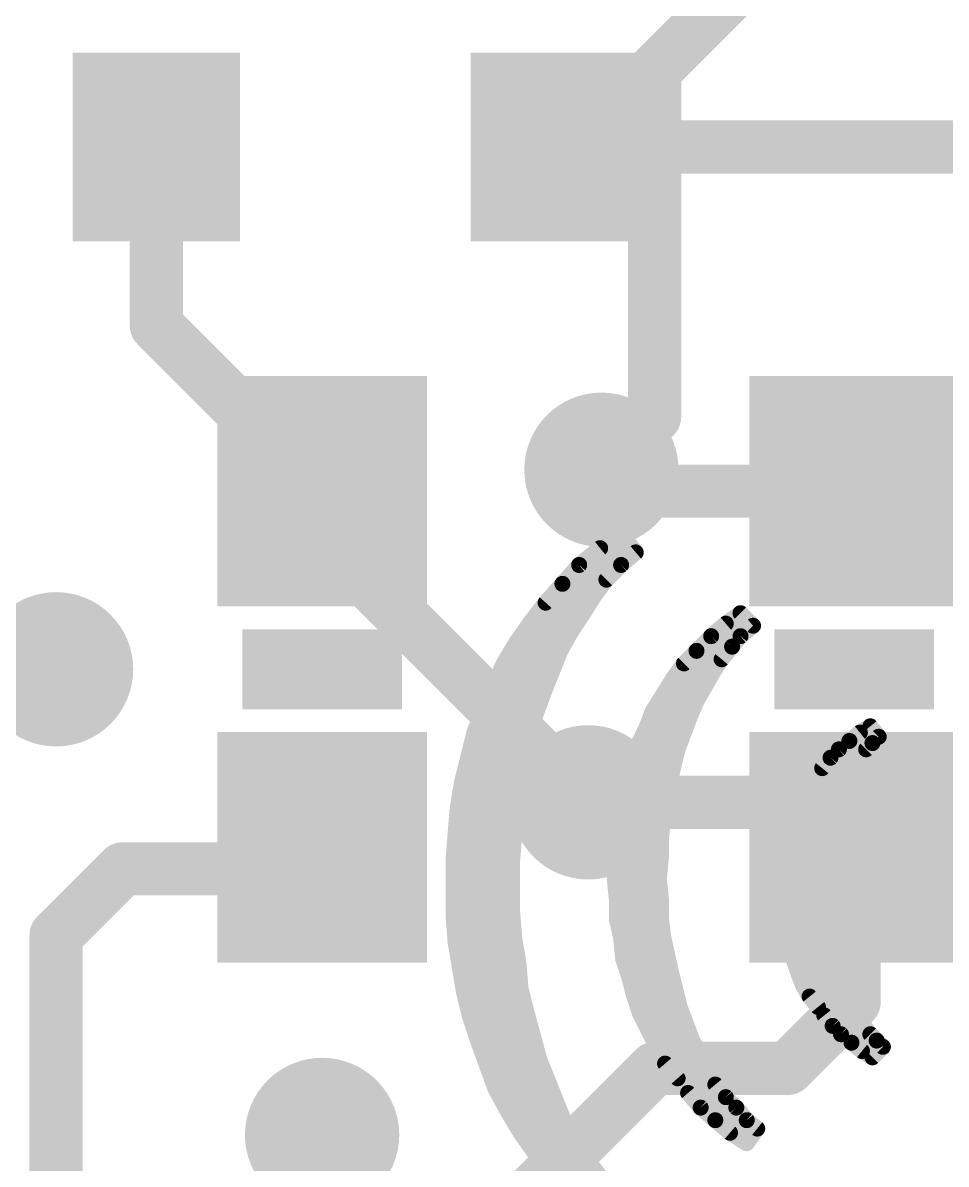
# Model space of a CAD drawing. Extents: x -0.5 to 61.7, y -0.1 to 16.6.
# Drawn here: x 15.72 to 20.12, y 6.53 to 11.98 of the extents above; entities that cross this region are included whole.
import ezdxf

# ---------------------------------------------------------------- set-up
doc = ezdxf.new("R2010")
doc.units = 0
for name, color, linetype in [('1', 12, 'CONTINUOUS'), ('16', 132, 'CONTINUOUS'), ('18', 110, 'CONTINUOUS'), ('21', 41, 'CONTINUOUS'), ('22', 40, 'CONTINUOUS')]:
    doc.layers.add(name, color=color, linetype=linetype)

# ---------------------------------------------------------------- blocks, each defined once
blk = doc.blocks.new('RECT')
blk.add_solid([(-0.5, -0.5), (0.5, -0.5), (-0.5, 0.5), (0.5, 0.5)])
blk = doc.blocks.new('ROUNDV')
at = {"const_width": 0.5}
blk.add_lwpolyline([(0, -0.25, 1), (0, 0.25, 1), (0, -0.25)], format="xyb", dxfattribs=at)

msp = doc.modelspace()

# ---------------------------------------------------------------- linework, layer by layer
at = {"layer": '1', "const_width": 0.254}
for points in [[(18.7325, 11.7475), (19.685, 12.7)], [(18.7325, 11.7475), (18.7325, 10.0965)], [(18.7325, 10.0965), (18.4785, 9.8425)], [(22.225, 8.255), (18.415, 8.255)]]:
    msp.add_lwpolyline(points, dxfattribs=at)
at = {"layer": '1', "const_width": 0.127}
for points in [[(18.796, 11.7475, 1), (18.669, 11.7475)], [(18.6876, 11.7924, 1), (18.7774, 11.7026)], [(18.7774, 10.0516, 1), (18.6876, 10.1414)], [(18.669, 10.0965, 1), (18.796, 10.0965)], [(18.4336, 9.8874, 1), (18.5234, 9.7976)], [(18.415, 8.3185, 1), (18.415, 8.1915)]]:
    msp.add_lwpolyline(points, format="xyb", dxfattribs=at)
at = {"layer": '16'}
for points, const_width in [([(16.3538, 11.3825), (16.3538, 10.5313)], 0.254), ([(18.2538, 11.3825), (21.0025, 11.3825)], 0.254), ([(16.3538, 10.5313), (17.145, 9.74)], 0.254), ([(18.581, 9.74), (18.4785, 9.8425)], 0.254), ([(17.145, 9.525), (17.145, 9.74)], 0.254), ([(19.685, 9.74), (18.581, 9.74)], 0.254), ([(18.415, 8.255), (17.145, 9.525)], 0.254), ([(11.995, 8.89), (15.875, 8.89)], 0.2032), ([(17.0425, 7.9375), (17.145, 8.04)], 0.254), ([(19.685, 7.3025), (19.685, 8.04)], 0.254), ([(15.875, 7.62), (16.1925, 7.9375)], 0.254), ([(16.1925, 7.9375), (17.0425, 7.9375)], 0.254), ([(15.875, 6.005), (15.875, 7.62)], 0.254), ([(19.3675, 6.985), (19.685, 7.3025)], 0.254), ([(18.7325, 6.985), (16.525, 4.7775)], 0.254), ([(19.3675, 6.985), (18.7325, 6.985)], 0.254)]:
    msp.add_lwpolyline(points, dxfattribs=dict(at, const_width=const_width))
for points, const_width in [([(16.4173, 11.3825, 1), (16.2903, 11.3825)], 0.127), ([(18.2538, 11.446, 1), (18.2538, 11.319)], 0.127), ([(16.3987, 10.5762, 1), (16.3088, 10.4863)], 0.127), ([(16.2903, 10.5313, 1), (16.4173, 10.5313)], 0.127), ([(18.5234, 9.8874, 1), (18.4336, 9.7976)], 0.127), ([(17.2085, 9.74, 1), (17.0815, 9.74)], 0.127), ([(18.581, 9.8035, 1), (18.581, 9.6765)], 0.127), ([(19.685, 9.6765, 1), (19.685, 9.8035)], 0.127), ([(17.1001, 9.6951, 1), (17.1899, 9.7849)], 0.127), ([(18.5361, 9.6951, 1), (18.6259, 9.7849)], 0.127), ([(17.1899, 9.5699, 1), (17.1001, 9.4801)], 0.127), ([(17.0815, 9.525, 1), (17.2085, 9.525)], 0.127), ([(15.875, 8.8392, 1), (15.875, 8.9408)], 0.1016), ([(18.3701, 8.2101, 1), (18.4599, 8.2999)], 0.127), ([(17.1899, 7.9951, 1), (17.1001, 8.0849)], 0.127), ([(19.7485, 8.04, 1), (19.6215, 8.04)], 0.127), ([(16.1925, 8.001, 1), (16.1925, 7.874)], 0.127), ([(16.2374, 7.8926, 1), (16.1476, 7.9824)], 0.127), ([(17.0425, 7.874, 1), (17.0425, 8.001)], 0.127), ([(16.9976, 7.9824, 1), (17.0874, 7.8926)], 0.127), ([(15.9385, 7.62, 1), (15.8115, 7.62)], 0.127), ([(15.8301, 7.6649, 1), (15.9199, 7.5751)], 0.127), ([(19.7299, 7.2576, 1), (19.6401, 7.3474)], 0.127), ([(19.6215, 7.3025, 1), (19.7485, 7.3025)], 0.127), ([(18.7325, 7.0485, 1), (18.7325, 6.9215)], 0.127), ([(18.7774, 6.9401, 1), (18.6876, 7.0299)], 0.127), ([(19.3226, 7.0299, 1), (19.4124, 6.9401)], 0.127), ([(19.3675, 6.9215, 1), (19.3675, 7.0485)], 0.127)]:
    msp.add_lwpolyline(points, format="xyb", dxfattribs=dict(at, const_width=const_width))
at = {"layer": '21', "const_width": 0.0762}
for points in [[(18.5723, 9.538), (18.4723, 9.468)], [(18.5537, 9.525), (18.5824, 9.525)], [(18.6423, 9.448), (18.5723, 9.538)], [(18.4723, 9.468), (18.3723, 9.388)], [(18.4483, 9.4488), (18.6416, 9.4488)], [(18.5723, 9.388), (18.6423, 9.448)], [(18.3723, 9.388), (18.2922, 9.298)], [(18.5023, 9.318), (18.5723, 9.388)], [(18.3586, 9.3726), (18.5569, 9.3726)], [(18.2922, 9.298), (18.2123, 9.208)], [(18.2908, 9.2964), (18.4861, 9.2964)], [(18.4423, 9.238), (18.5023, 9.318)], [(18.3923, 9.158), (18.4423, 9.238)], [(18.2123, 9.208), (18.1423, 9.118)], [(18.2231, 9.2202), (18.4311, 9.2202)], [(18.1423, 9.118), (18.0723, 9.018)], [(18.1625, 9.144), (18.3829, 9.144)], [(18.3323, 9.068), (18.3923, 9.158)], [(19.1423, 9.158), (19.0723, 9.108)], [(19.1227, 9.144), (19.1563, 9.144)], [(19.2022, 9.098), (19.1423, 9.158)], [(18.1071, 9.0678), (18.3321, 9.0678)], [(18.2823, 8.978), (18.3323, 9.068)], [(19.0723, 9.108), (19.0023, 9.048)], [(19.0253, 9.0678), (19.166, 9.0678)], [(19.1423, 9.048), (19.2022, 9.098)], [(18.0723, 9.018), (18.0123, 8.918)], [(19.0023, 9.048), (18.9322, 8.978)], [(19.1023, 8.998), (19.1423, 9.048)], [(18.0564, 8.9916), (18.2898, 8.9916)], [(18.2423, 8.878), (18.2823, 8.978)], [(18.9322, 8.978), (18.8723, 8.918)], [(18.9459, 8.9916), (19.0969, 8.9916)], [(19.0523, 8.938), (19.1023, 8.998)], [(18.0123, 8.918), (17.9623, 8.808)], [(18.0111, 8.9154), (18.2572, 8.9154)], [(18.8723, 8.918), (18.8223, 8.848)], [(18.8704, 8.9154), (19.0372, 8.9154)], [(19.0123, 8.878), (19.0523, 8.938)], [(18.2022, 8.778), (18.2423, 8.878)], [(18.8223, 8.848), (18.7722, 8.768)], [(18.9723, 8.808), (19.0123, 8.878)], [(17.9623, 8.808), (17.9123, 8.698)], [(17.9764, 8.8392), (18.2267, 8.8392)], [(18.8168, 8.8392), (18.9901, 8.8392)], [(18.9322, 8.738), (18.9723, 8.808)], [(17.9418, 8.763), (18.1968, 8.763)], [(18.1623, 8.668), (18.2022, 8.778)], [(18.7722, 8.768), (18.7223, 8.688)], [(18.7691, 8.763), (18.9465, 8.763)], [(18.9023, 8.668), (18.9322, 8.738)], [(17.9123, 8.698), (17.8723, 8.588)], [(17.9082, 8.6868), (18.1691, 8.6868)], [(18.7223, 8.688), (18.6923, 8.608)], [(18.7218, 8.6868), (18.9103, 8.6868)], [(18.1323, 8.558), (18.1623, 8.668)], [(18.8723, 8.588), (18.9023, 8.668)], [(17.8723, 8.588), (17.8422, 8.468)], [(17.8805, 8.6106), (18.1466, 8.6106)], [(18.6923, 8.608), (18.6523, 8.528)], [(18.6932, 8.6106), (18.8807, 8.6106)], [(18.8422, 8.508), (18.8723, 8.588)], [(19.7123, 8.588), (19.6623, 8.548)], [(19.7623, 8.618), (19.7123, 8.588)], [(19.7499, 8.6106), (19.7682, 8.6106)], [(19.8023, 8.568), (19.7623, 8.618)], [(17.8589, 8.5344), (18.128, 8.5344)], [(18.1122, 8.448), (18.1323, 8.558)], [(18.6523, 8.528), (18.6223, 8.448)], [(18.6555, 8.5344), (18.8522, 8.5344)], [(19.6623, 8.548), (19.6122, 8.508)], [(19.6453, 8.5344), (19.7687, 8.5344)], [(19.7423, 8.508), (19.7722, 8.538)], [(19.7722, 8.538), (19.8023, 8.568)], [(17.8422, 8.468), (17.8123, 8.348)], [(18.8223, 8.428), (18.8422, 8.508)], [(19.5723, 8.468), (19.5323, 8.418)], [(19.6122, 8.508), (19.5723, 8.468)], [(19.6923, 8.428), (19.7223, 8.468)], [(19.7223, 8.468), (19.7423, 8.508)], [(17.8398, 8.4582), (18.1141, 8.4582)], [(18.0922, 8.338), (18.1122, 8.448)], [(18.6223, 8.448), (18.6023, 8.358)], [(18.6261, 8.4582), (18.8298, 8.4582)], [(18.8023, 8.338), (18.8223, 8.428)], [(19.5323, 8.418), (19.5023, 8.378)], [(19.5644, 8.4582), (19.7149, 8.4582)], [(19.6723, 8.388), (19.6923, 8.428)], [(17.8208, 8.382), (18.1003, 8.382)], [(18.6023, 8.358), (18.5823, 8.268)], [(18.6076, 8.382), (18.812, 8.382)], [(19.5023, 8.378), (19.4723, 8.328)], [(19.5053, 8.382), (19.6678, 8.382)], [(19.6423, 8.348), (19.6723, 8.388)], [(17.8123, 8.348), (17.7922, 8.228)], [(17.8052, 8.3058), (18.0869, 8.3058)], [(18.0723, 8.218), (18.0922, 8.338)], [(18.5907, 8.3058), (18.7942, 8.3058)], [(18.7823, 8.258), (18.8023, 8.338)], [(19.4723, 8.328), (19.4423, 8.278)], [(19.4589, 8.3058), (19.6254, 8.3058)], [(19.6023, 8.258), (19.6223, 8.298)], [(19.6223, 8.298), (19.6423, 8.348)], [(18.5823, 8.268), (18.5623, 8.178)], [(18.7722, 8.168), (18.7823, 8.258)], [(19.4423, 8.278), (19.4123, 8.218)], [(19.5922, 8.208), (19.6023, 8.258)], [(17.7922, 8.228), (17.7823, 8.108)], [(17.7925, 8.2296), (18.0742, 8.2296)], [(18.0623, 8.098), (18.0723, 8.218)], [(18.5737, 8.2296), (18.7791, 8.2296)], [(19.4123, 8.218), (19.3923, 8.168)], [(19.4181, 8.2296), (19.5966, 8.2296)], [(19.5723, 8.158), (19.5922, 8.208)], [(17.786, 8.1534), (18.0669, 8.1534)], [(18.5623, 8.178), (18.5523, 8.088)], [(18.5595, 8.1534), (18.7706, 8.1534)], [(18.7623, 8.078), (18.7722, 8.168)], [(19.3923, 8.168), (19.3823, 8.118)], [(19.3893, 8.1534), (19.5713, 8.1534)], [(19.5623, 8.108), (19.5723, 8.158)], [(17.7823, 8.108), (17.7722, 7.978)], [(18.0523, 7.978), (18.0623, 8.098)], [(18.5523, 8.088), (18.5523, 7.988)], [(19.3823, 8.118), (19.3622, 8.058)], [(19.5523, 8.048), (19.5623, 8.108)], [(17.7799, 8.0772), (18.0605, 8.0772)], [(18.5523, 8.0772), (18.7623, 8.0772)], [(18.7623, 7.988), (18.7623, 8.078)], [(19.3622, 8.058), (19.3523, 7.998)], [(19.3687, 8.0772), (19.5571, 8.0772)], [(19.5422, 7.998), (19.5523, 8.048)], [(17.7722, 7.978), (17.7722, 7.718)], [(17.774, 8.001), (18.0542, 8.001)], [(18.0523, 7.728), (18.0523, 7.978)], [(18.5523, 7.988), (18.5422, 7.888)], [(18.5523, 8.001), (18.7623, 8.001)], [(18.7523, 7.888), (18.7623, 7.988)], [(19.3523, 7.998), (19.3422, 7.948)], [(19.3528, 8.001), (19.5429, 8.001)], [(19.5323, 7.938), (19.5422, 7.998)], [(17.7722, 7.9248), (18.0523, 7.9248)], [(18.5459, 7.9248), (18.7559, 7.9248)], [(19.3422, 7.948), (19.3422, 7.708)], [(19.3422, 7.9248), (19.5323, 7.9248)], [(19.5323, 7.768), (19.5323, 7.938)], [(18.5422, 7.888), (18.5523, 7.788)], [(18.7623, 7.798), (18.7523, 7.888)], [(17.7722, 7.8486), (18.0523, 7.8486)], [(18.5462, 7.8486), (18.7566, 7.8486)], [(19.3422, 7.8486), (19.5323, 7.8486)], [(17.7722, 7.7724), (18.0523, 7.7724)], [(18.5523, 7.788), (18.5523, 7.698)], [(18.5523, 7.7724), (18.7623, 7.7724)], [(18.7623, 7.708), (18.7623, 7.798)], [(19.3422, 7.7724), (19.5323, 7.7724)], [(19.5422, 7.718), (19.5323, 7.768)], [(17.7722, 7.718), (17.7823, 7.588)], [(18.0623, 7.608), (18.0523, 7.728)], [(18.5523, 7.698), (18.5723, 7.608)], [(18.7722, 7.618), (18.7623, 7.708)], [(19.3422, 7.708), (19.3523, 7.648)], [(19.5422, 7.658), (19.5422, 7.718)], [(17.7739, 7.6962), (18.0549, 7.6962)], [(18.5526, 7.6962), (18.7636, 7.6962)], [(19.3442, 7.6962), (19.5422, 7.6962)], [(19.3523, 7.648), (19.3622, 7.598)], [(19.5523, 7.608), (19.5422, 7.658)], [(17.7798, 7.62), (18.0613, 7.62)], [(18.0823, 7.488), (18.0623, 7.608)], [(18.5696, 7.62), (18.772, 7.62)], [(18.5723, 7.608), (18.5823, 7.508)], [(18.7922, 7.528), (18.7722, 7.618)], [(19.3579, 7.62), (19.5498, 7.62)], [(19.3622, 7.598), (19.3823, 7.538)], [(19.5623, 7.548), (19.5523, 7.608)], [(17.7823, 7.588), (17.8023, 7.468)], [(17.7896, 7.5438), (18.073, 7.5438)], [(18.5787, 7.5438), (18.7887, 7.5438)], [(19.3803, 7.5438), (19.5639, 7.5438)], [(19.3823, 7.538), (19.4023, 7.488)], [(19.5823, 7.498), (19.5623, 7.548)], [(18.0922, 7.368), (18.0823, 7.488)], [(18.5823, 7.508), (18.6122, 7.418)], [(18.8123, 7.438), (18.7922, 7.528)], [(19.4023, 7.488), (19.4223, 7.428)], [(19.5922, 7.448), (19.5823, 7.498)], [(17.8023, 7.468), (17.8223, 7.348)], [(17.8023, 7.4676), (18.084, 7.4676)], [(18.5957, 7.4676), (18.8057, 7.4676)], [(18.8323, 7.358), (18.8123, 7.438)], [(19.4091, 7.4676), (19.5883, 7.4676)], [(19.4223, 7.428), (19.4423, 7.378)], [(19.6122, 7.398), (19.5922, 7.448)], [(17.815, 7.3914), (18.0903, 7.3914)], [(18.6122, 7.418), (18.6323, 7.338)], [(18.6189, 7.3914), (18.8239, 7.3914)], [(19.4369, 7.3914), (19.6156, 7.3914)], [(19.4423, 7.378), (19.4723, 7.328)], [(19.6323, 7.358), (19.6122, 7.398)], [(17.8223, 7.348), (17.8523, 7.228)], [(18.1223, 7.248), (18.0922, 7.368)], [(18.6323, 7.338), (18.6623, 7.248)], [(18.8523, 7.278), (18.8323, 7.358)], [(19.4723, 7.328), (19.5123, 7.278)], [(19.6523, 7.308), (19.6323, 7.358)], [(17.8305, 7.3152), (18.1055, 7.3152)], [(18.6398, 7.3152), (18.843, 7.3152)], [(18.8823, 7.198), (18.8523, 7.278)], [(19.4825, 7.3152), (19.6494, 7.3152)], [(19.5123, 7.278), (19.5422, 7.238)], [(19.6822, 7.268), (19.6523, 7.308)], [(19.7022, 7.228), (19.6822, 7.268)], [(17.8495, 7.239), (18.1247, 7.239)], [(17.8523, 7.228), (17.8923, 7.108)], [(18.1523, 7.138), (18.1223, 7.248)], [(18.6623, 7.248), (18.7022, 7.168)], [(18.6668, 7.239), (18.8669, 7.239)], [(19.5415, 7.239), (19.6968, 7.239)], [(19.5422, 7.238), (19.5823, 7.188)], [(19.7323, 7.188), (19.7022, 7.228)], [(17.874, 7.1628), (18.1455, 7.1628)], [(18.7022, 7.168), (18.7423, 7.088)], [(18.7049, 7.1628), (18.8955, 7.1628)], [(18.9123, 7.118), (18.8823, 7.198)], [(19.5823, 7.188), (19.6223, 7.148)], [(19.6075, 7.1628), (19.7512, 7.1628)], [(19.7623, 7.148), (19.7323, 7.188)], [(17.8923, 7.108), (17.9322, 6.998)], [(18.1822, 7.028), (18.1523, 7.138)], [(18.9522, 7.048), (18.9123, 7.118)], [(19.6223, 7.148), (19.6723, 7.108)], [(19.6723, 7.108), (19.7223, 7.068)], [(19.7922, 7.118), (19.7623, 7.148)], [(19.8223, 7.088), (19.7922, 7.118)], [(17.9, 7.0866), (18.1663, 7.0866)], [(18.7423, 7.088), (18.7823, 7.008)], [(18.743, 7.0866), (18.9302, 7.0866)], [(18.9823, 6.978), (18.9522, 7.048)], [(19.699, 7.0866), (19.8209, 7.0866)], [(19.7223, 7.068), (19.7722, 7.038)], [(19.7722, 7.038), (19.8223, 7.088)], [(17.9277, 7.0104), (18.1893, 7.0104)], [(17.9322, 6.998), (17.9723, 6.888)], [(18.2223, 6.928), (18.1822, 7.028)], [(18.7811, 7.0104), (18.9684, 7.0104)], [(18.7823, 7.008), (18.8422, 6.938)], [(18.8422, 6.938), (18.8923, 6.868)], [(19.0222, 6.908), (18.9823, 6.978)], [(17.9555, 6.9342), (18.2198, 6.9342)], [(17.9723, 6.888), (18.0323, 6.778)], [(18.2623, 6.828), (18.2223, 6.928)], [(18.845, 6.9342), (19.0073, 6.9342)], [(19.0723, 6.848), (19.0222, 6.908)], [(17.9886, 6.858), (18.2503, 6.858)], [(18.3023, 6.728), (18.2623, 6.828)], [(18.8923, 6.868), (18.9522, 6.798)], [(18.9008, 6.858), (19.0639, 6.858)], [(19.1223, 6.798), (19.0723, 6.848)], [(18.0302, 6.7818), (18.2807, 6.7818)], [(18.0323, 6.778), (18.0922, 6.678)], [(18.9522, 6.798), (19.0222, 6.738)], [(18.9712, 6.7818), (19.1358, 6.7818)], [(19.1723, 6.738), (19.1223, 6.798)], [(18.3622, 6.638), (18.3023, 6.728)], [(19.0222, 6.738), (19.0922, 6.678)], [(19.2223, 6.698), (19.1723, 6.738)], [(18.0757, 6.7056), (18.3172, 6.7056)], [(18.0922, 6.678), (18.1623, 6.578)], [(19.0601, 6.7056), (19.2127, 6.7056)], [(19.0922, 6.678), (19.1723, 6.628)], [(19.1723, 6.628), (19.2223, 6.698)], [(18.1263, 6.6294), (18.367, 6.6294)], [(18.4123, 6.548), (18.3622, 6.638)], [(19.17, 6.6294), (19.1732, 6.6294)], [(18.1623, 6.578), (18.2323, 6.488)], [(18.1815, 6.5532), (18.4094, 6.5532)], [(18.4723, 6.468), (18.4123, 6.548)]]:
    msp.add_lwpolyline(points, dxfattribs=at)
at = {"layer": '21', "const_width": 0.0381}
for points in [[(18.5537, 9.5441, 1), (18.5537, 9.506)], [(18.5873, 9.5497, 1), (18.5572, 9.5263)], [(18.5832, 9.5224, 1), (18.5613, 9.5536)], [(18.5824, 9.506, 1), (18.5824, 9.5441)], [(18.4483, 9.4679, 1), (18.4483, 9.4298)], [(18.4613, 9.4836, 1), (18.4832, 9.4524)], [(18.4842, 9.4531, 1), (18.4603, 9.4829)], [(18.6546, 9.4335, 1), (18.6299, 9.4625)], [(18.6416, 9.4298, 1), (18.6416, 9.4679)], [(18.3865, 9.3753, 1), (18.358, 9.4007)], [(18.5857, 9.3745, 1), (18.5588, 9.4015)], [(18.6272, 9.4363, 1), (18.6573, 9.4597)], [(18.3586, 9.3917, 1), (18.3586, 9.3536)], [(18.3603, 9.4029, 1), (18.3842, 9.3731)], [(18.5599, 9.4025, 1), (18.5846, 9.3735)], [(18.5569, 9.3536, 1), (18.5569, 9.3917)], [(18.2908, 9.3155, 1), (18.2908, 9.2774)], [(18.278, 9.3107, 1), (18.3065, 9.2853)], [(18.3065, 9.2853, 1), (18.278, 9.3107)], [(18.4888, 9.3315, 1), (18.5157, 9.3045)], [(18.4861, 9.2774, 1), (18.4861, 9.3155)], [(18.5175, 9.3066, 1), (18.487, 9.3294)], [(18.427, 9.2494, 1), (18.4575, 9.2266)], [(18.4584, 9.2279, 1), (18.4261, 9.2481)], [(18.198, 9.2207, 1), (18.2265, 9.1953)], [(18.2273, 9.1963, 1), (18.1972, 9.2197)], [(18.2231, 9.2393, 1), (18.2231, 9.2012)], [(18.4311, 9.2012, 1), (18.4311, 9.2393)], [(18.1579, 9.1071, 1), (18.1266, 9.1289)], [(18.1625, 9.1631, 1), (18.1625, 9.125)], [(18.3761, 9.1681, 1), (18.4084, 9.1479)], [(18.4081, 9.1474, 1), (18.3764, 9.1686)], [(18.3829, 9.125, 1), (18.3829, 9.1631)], [(19.1227, 9.1631, 1), (19.1227, 9.125)], [(19.1557, 9.1715, 1), (19.1288, 9.1445)], [(19.1533, 9.1425, 1), (19.1312, 9.1735)], [(19.1563, 9.125, 1), (19.1563, 9.1631)], [(18.1071, 9.0869, 1), (18.1071, 9.0488)], [(18.1272, 9.1297, 1), (18.1573, 9.1063)], [(18.3164, 9.0786, 1), (18.3481, 9.0574)], [(18.3489, 9.0587, 1), (18.3156, 9.0773)], [(18.3321, 9.0488, 1), (18.3321, 9.0869)], [(19.0253, 9.0869, 1), (19.0253, 9.0488)], [(19.0612, 9.1235, 1), (19.0833, 9.0925)], [(19.0846, 9.0935, 1), (19.0599, 9.1225)], [(19.166, 9.0488, 1), (19.166, 9.0869)], [(19.1888, 9.0845, 1), (19.2157, 9.1115)], [(19.2144, 9.0834, 1), (19.1901, 9.1126)], [(18.0566, 9.0289, 1), (18.0879, 9.0071)], [(18.0886, 9.0082, 1), (18.0559, 9.0278)], [(18.9899, 9.0625, 1), (19.0146, 9.0335)], [(19.0157, 9.0345, 1), (18.9888, 9.0615)], [(19.1301, 9.0626, 1), (19.1544, 9.0334)], [(19.1571, 9.0361, 1), (19.1274, 9.0599)], [(18.0564, 9.0107, 1), (18.0564, 8.9726)], [(18.2656, 8.9873, 1), (18.2989, 8.9687)], [(18.2999, 8.9709, 1), (18.2646, 8.9851)], [(18.2898, 8.9726, 1), (18.2898, 9.0107)], [(18.9188, 8.9915, 1), (18.9457, 8.9645)], [(18.9457, 8.9645, 1), (18.9188, 8.9915)], [(18.9459, 9.0107, 1), (18.9459, 8.9726)], [(19.0874, 9.0099, 1), (19.1171, 8.9861)], [(19.1169, 8.9858, 1), (19.0876, 9.0102)], [(19.0969, 8.9726, 1), (19.0969, 9.0107)], [(18.0111, 8.9345, 1), (18.0111, 8.8963)], [(17.9959, 8.9278, 1), (18.0286, 8.9082)], [(18.0296, 8.9101, 1), (17.9949, 8.9259)], [(18.2572, 8.8963, 1), (18.2572, 8.9345)], [(18.8704, 8.9345, 1), (18.8704, 8.8963)], [(18.8588, 8.9315, 1), (18.8857, 8.9045)], [(18.8878, 8.9069, 1), (18.8567, 8.9291)], [(19.0376, 8.9502, 1), (19.0669, 8.9258)], [(19.0681, 8.9274, 1), (19.0364, 8.9486)], [(19.0372, 8.8963, 1), (19.0372, 8.9345)], [(18.2246, 8.8851, 1), (18.2599, 8.8709)], [(18.2599, 8.8709, 1), (18.2246, 8.8851)], [(18.8384, 8.8379, 1), (18.8061, 8.8581)], [(18.9964, 8.8886, 1), (19.0281, 8.8674)], [(19.0288, 8.8685, 1), (18.9957, 8.8875)], [(17.9449, 8.8159, 1), (17.9796, 8.8001)], [(17.9796, 8.8001, 1), (17.9449, 8.8159)], [(17.9764, 8.8582, 1), (17.9764, 8.8201)], [(18.2267, 8.8201, 1), (18.2267, 8.8582)], [(18.8168, 8.8582, 1), (18.8168, 8.8201)], [(18.8067, 8.8591, 1), (18.8378, 8.8369)], [(18.9557, 8.8175, 1), (18.9888, 8.7985)], [(18.9888, 8.7985, 1), (18.9557, 8.8175)], [(18.9901, 8.8201, 1), (18.9901, 8.8582)], [(17.9418, 8.782, 1), (17.9418, 8.7439)], [(18.1846, 8.7851, 1), (18.2199, 8.7709)], [(18.2202, 8.7715, 1), (18.1843, 8.7845)], [(18.1968, 8.7439, 1), (18.1968, 8.782)], [(18.7691, 8.782, 1), (18.7691, 8.7439)], [(18.7561, 8.7781, 1), (18.7884, 8.7579)], [(18.7884, 8.7579, 1), (18.7561, 8.7781)], [(18.9498, 8.7305, 1), (18.9147, 8.7455)], [(18.9465, 8.7439, 1), (18.9465, 8.782)], [(17.9082, 8.7058, 1), (17.9082, 8.6677)], [(17.8949, 8.7059, 1), (17.9296, 8.6901)], [(17.9302, 8.6915, 1), (17.8943, 8.7045)], [(18.1691, 8.6677, 1), (18.1691, 8.7058)], [(18.7218, 8.7058, 1), (18.7218, 8.6677)], [(18.7061, 8.6981, 1), (18.7384, 8.6779)], [(18.7401, 8.6813, 1), (18.7044, 8.6947)], [(18.9103, 8.6677, 1), (18.9103, 8.7058)], [(18.9157, 8.7475, 1), (18.9488, 8.7285)], [(18.1443, 8.6745, 1), (18.1802, 8.6615)], [(18.1806, 8.663, 1), (18.1439, 8.673)], [(18.8847, 8.6755, 1), (18.9198, 8.6605)], [(18.9201, 8.6613, 1), (18.8844, 8.6747)], [(17.8543, 8.5945, 1), (17.8902, 8.5815)], [(17.8907, 8.5834, 1), (17.8538, 8.5926)], [(17.8805, 8.6296, 1), (17.8805, 8.5915)], [(18.1466, 8.5915, 1), (18.1466, 8.6296)], [(18.6744, 8.6147, 1), (18.7101, 8.6013)], [(18.6932, 8.6296, 1), (18.6932, 8.5915)], [(18.7093, 8.5995, 1), (18.6752, 8.6165)], [(18.8544, 8.5947, 1), (18.8901, 8.5813)], [(18.8901, 8.5813, 1), (18.8544, 8.5947)], [(18.8807, 8.5915, 1), (18.8807, 8.6296)], [(19.7024, 8.6043, 1), (19.7221, 8.5717)], [(19.7242, 8.5731, 1), (19.7003, 8.6029)], [(19.7499, 8.6296, 1), (19.7499, 8.5915)], [(19.7771, 8.6299, 1), (19.7474, 8.6061)], [(19.7721, 8.6017, 1), (19.7524, 8.6343)], [(19.7682, 8.5915, 1), (19.7682, 8.6296)], [(17.8589, 8.5534, 1), (17.8589, 8.5153)], [(18.1139, 8.563, 1), (18.1506, 8.553)], [(18.151, 8.5546, 1), (18.1135, 8.5614)], [(18.128, 8.5153, 1), (18.128, 8.5534)], [(18.6352, 8.5365, 1), (18.6693, 8.5195)], [(18.6701, 8.5213, 1), (18.6344, 8.5347)], [(18.6555, 8.5534, 1), (18.6555, 8.5153)], [(18.8522, 8.5153, 1), (18.8522, 8.5534)], [(19.6453, 8.5534, 1), (19.6453, 8.5153)], [(19.6503, 8.5629, 1), (19.6742, 8.5331)], [(19.6742, 8.5331, 1), (19.6503, 8.5629)], [(19.7588, 8.5515, 1), (19.7857, 8.5245)], [(19.7857, 8.5245, 1), (19.7588, 8.5515)], [(19.7687, 8.5153, 1), (19.7687, 8.5534)], [(19.7874, 8.5561, 1), (19.8171, 8.5799)], [(19.8157, 8.5545, 1), (19.7888, 8.5815)], [(17.8607, 8.4634, 1), (17.8238, 8.4726)], [(18.8244, 8.5147, 1), (18.8601, 8.5013)], [(18.8607, 8.5034, 1), (18.8238, 8.5126)], [(19.5588, 8.4815, 1), (19.5857, 8.4545)], [(19.5871, 8.4561, 1), (19.5574, 8.4799)], [(19.6003, 8.5229, 1), (19.6242, 8.4931)], [(19.6257, 8.4945, 1), (19.5988, 8.5215)], [(19.7375, 8.4566, 1), (19.707, 8.4794)], [(19.7288, 8.5215, 1), (19.7557, 8.4945)], [(19.7593, 8.4995, 1), (19.7252, 8.5165)], [(17.8398, 8.4772, 1), (17.8398, 8.4391)], [(17.8238, 8.4726, 1), (17.8607, 8.4634)], [(18.0935, 8.4514, 1), (18.131, 8.4446)], [(18.131, 8.4446, 1), (18.0935, 8.4514)], [(18.1141, 8.4391, 1), (18.1141, 8.4772)], [(18.6044, 8.4547, 1), (18.6401, 8.4413)], [(18.6408, 8.4439, 1), (18.6037, 8.4521)], [(18.6261, 8.4772, 1), (18.6261, 8.4391)], [(18.8038, 8.4326, 1), (18.8407, 8.4234)], [(18.8408, 8.4239, 1), (18.8037, 8.4321)], [(18.8298, 8.4391, 1), (18.8298, 8.4772)], [(19.5174, 8.4299, 1), (19.5471, 8.4061)], [(19.5475, 8.4066, 1), (19.517, 8.4294)], [(19.5644, 8.4772, 1), (19.5644, 8.4391)], [(19.677, 8.4394, 1), (19.7075, 8.4166)], [(19.7093, 8.4195, 1), (19.6752, 8.4365)], [(19.7052, 8.4765, 1), (19.7393, 8.4595)], [(19.7149, 8.4391, 1), (19.7149, 8.4772)], [(17.8208, 8.401, 1), (17.8208, 8.3629)], [(18.1003, 8.3629, 1), (18.1003, 8.401)], [(18.6208, 8.3539, 1), (18.5837, 8.3621)], [(18.6076, 8.401, 1), (18.6076, 8.3629)], [(18.812, 8.3629, 1), (18.812, 8.401)], [(19.487, 8.3894, 1), (19.5175, 8.3666)], [(19.5186, 8.3682, 1), (19.4859, 8.3878)], [(19.5053, 8.401, 1), (19.5053, 8.3629)], [(19.6552, 8.3965, 1), (19.6893, 8.3795)], [(19.6875, 8.3766, 1), (19.657, 8.3994)], [(19.6678, 8.3629, 1), (19.6678, 8.401)], [(17.8052, 8.3248, 1), (17.8052, 8.2867)], [(17.7938, 8.3526, 1), (17.8307, 8.3434)], [(17.831, 8.3449, 1), (17.7935, 8.3511)], [(18.0735, 8.3414, 1), (18.111, 8.3346)], [(18.111, 8.3349, 1), (18.0735, 8.3411)], [(18.0869, 8.2867, 1), (18.0869, 8.3248)], [(18.5907, 8.3248, 1), (18.5907, 8.2867)], [(18.5837, 8.3621, 1), (18.6208, 8.3539)], [(18.7837, 8.3421, 1), (18.8208, 8.3339)], [(18.8207, 8.3334, 1), (18.7838, 8.3426)], [(18.7942, 8.2867, 1), (18.7942, 8.3248)], [(19.4589, 8.3248, 1), (19.4589, 8.2867)], [(19.4559, 8.3378, 1), (19.4886, 8.3182)], [(19.4886, 8.3182, 1), (19.4559, 8.3378)], [(19.6393, 8.2895, 1), (19.6052, 8.3065)], [(19.627, 8.3594, 1), (19.6575, 8.3366)], [(19.6599, 8.3409, 1), (19.6246, 8.3551)], [(19.6254, 8.2867, 1), (19.6254, 8.3248)], [(18.5637, 8.2721, 1), (18.6008, 8.2639)], [(18.6008, 8.2639, 1), (18.5637, 8.2721)], [(18.7638, 8.2626, 1), (18.8007, 8.2534)], [(18.8012, 8.2559, 1), (18.7633, 8.2601)], [(19.4259, 8.2878, 1), (19.4586, 8.2682)], [(19.4593, 8.2695, 1), (19.4252, 8.2865)], [(19.5852, 8.2665, 1), (19.6193, 8.2495)], [(19.6209, 8.2543, 1), (19.5836, 8.2617)], [(19.6046, 8.3051, 1), (19.6399, 8.2909)], [(17.8112, 8.2264, 1), (17.7733, 8.2296)], [(17.7735, 8.2311, 1), (17.811, 8.2249)], [(17.7925, 8.2486, 1), (17.7925, 8.2105)], [(18.0535, 8.2211, 1), (18.091, 8.2149)], [(18.0912, 8.2164, 1), (18.0533, 8.2196)], [(18.0742, 8.2105, 1), (18.0742, 8.2486)], [(18.5737, 8.2486, 1), (18.5737, 8.2105)], [(18.7791, 8.2105, 1), (18.7791, 8.2486)], [(19.3952, 8.2265, 1), (19.4293, 8.2095)], [(19.4299, 8.2109, 1), (19.3946, 8.2251)], [(19.4181, 8.2486, 1), (19.4181, 8.2105)], [(19.5736, 8.2117, 1), (19.6109, 8.2043)], [(19.6099, 8.2009, 1), (19.5746, 8.2151)], [(19.5966, 8.2105, 1), (19.5966, 8.2486)], [(17.786, 8.1724, 1), (17.786, 8.1343)], [(18.0669, 8.1343, 1), (18.0669, 8.1724)], [(18.5595, 8.1724, 1), (18.5595, 8.1343)], [(18.5812, 8.1759, 1), (18.5433, 8.1801)], [(18.5437, 8.1821, 1), (18.5808, 8.1739)], [(18.7533, 8.1701, 1), (18.7912, 8.1659)], [(18.7912, 8.1659, 1), (18.7533, 8.1701)], [(18.7706, 8.1343, 1), (18.7706, 8.1724)], [(19.3893, 8.1724, 1), (19.3893, 8.1343)], [(19.3746, 8.1751, 1), (19.4099, 8.1609)], [(19.4109, 8.1643, 1), (19.3736, 8.1717)], [(19.5546, 8.1651, 1), (19.5899, 8.1509)], [(19.5909, 8.1543, 1), (19.5536, 8.1617)], [(19.5713, 8.1343, 1), (19.5713, 8.1724)], [(17.7633, 8.1096, 1), (17.8012, 8.1064)], [(17.8012, 8.1065, 1), (17.7633, 8.1095)], [(18.0812, 8.0964, 1), (18.0433, 8.0996)], [(18.0433, 8.0996, 1), (18.0812, 8.0964)], [(18.5713, 8.088, 1), (18.5332, 8.088)], [(19.3636, 8.1217, 1), (19.4009, 8.1143)], [(19.4003, 8.112, 1), (19.3642, 8.124)], [(19.5436, 8.1117, 1), (19.5809, 8.1043)], [(19.581, 8.1049, 1), (19.5435, 8.1111)], [(17.7799, 8.0963, 1), (17.7799, 8.0582)], [(18.0605, 8.0582, 1), (18.0605, 8.0963)], [(18.5333, 8.0901, 1), (18.5712, 8.0859)], [(18.5523, 8.0963, 1), (18.5523, 8.0582)], [(18.7433, 8.0801, 1), (18.7812, 8.0759)], [(18.7813, 8.078, 1), (18.7432, 8.078)], [(18.7623, 8.0582, 1), (18.7623, 8.0963)], [(19.3442, 8.064, 1), (19.3803, 8.052)], [(19.381, 8.0549, 1), (19.3435, 8.0611)], [(19.3687, 8.0963, 1), (19.3687, 8.0582)], [(19.5335, 8.0511, 1), (19.571, 8.0449)], [(19.5709, 8.0443, 1), (19.5336, 8.0517)], [(19.5571, 8.0582, 1), (19.5571, 8.0963)], [(17.7913, 7.978, 1), (17.7532, 7.978)], [(17.774, 8.0201, 1), (17.774, 7.982)], [(18.0713, 7.978, 1), (18.0332, 7.978)], [(18.0542, 7.982, 1), (18.0542, 8.0201)], [(18.5523, 8.0201, 1), (18.5523, 7.982)], [(18.5712, 7.9861, 1), (18.5333, 7.9899)], [(18.7812, 7.9861, 1), (18.7433, 7.9899)], [(18.7623, 7.982, 1), (18.7623, 8.0201)], [(19.3335, 8.0011, 1), (19.371, 7.9949)], [(19.3709, 7.9943, 1), (19.3336, 8.0017)], [(19.3528, 8.0201, 1), (19.3528, 7.982)], [(19.5236, 8.0017, 1), (19.5609, 7.9943)], [(19.561, 7.9949, 1), (19.5235, 8.0011)], [(19.5429, 7.982, 1), (19.5429, 8.0201)], [(17.7722, 7.9439, 1), (17.7722, 7.9058)], [(17.7533, 7.9795, 1), (17.7912, 7.9765)], [(18.0333, 7.9796, 1), (18.0712, 7.9764)], [(18.0523, 7.9058, 1), (18.0523, 7.9439)], [(18.5459, 7.9439, 1), (18.5459, 7.9058)], [(18.5332, 7.988, 1), (18.5713, 7.988)], [(18.7432, 7.988, 1), (18.7813, 7.988)], [(18.7559, 7.9058, 1), (18.7559, 7.9439)], [(19.3613, 7.948, 1), (19.3232, 7.948)], [(19.3422, 7.9439, 1), (19.3422, 7.9058)], [(19.3236, 7.9517, 1), (19.3609, 7.9443)], [(19.5513, 7.938, 1), (19.5132, 7.938)], [(19.5135, 7.9411, 1), (19.551, 7.9349)], [(19.5323, 7.9058, 1), (19.5323, 7.9439)], [(18.5612, 7.8899, 1), (18.5233, 7.8861)], [(18.5233, 7.8899, 1), (18.5612, 7.8861)], [(18.7712, 7.8901, 1), (18.7333, 7.8859)], [(18.7333, 7.8899, 1), (18.7712, 7.8861)], [(17.7722, 7.8677, 1), (17.7722, 7.8296)], [(18.0523, 7.8296, 1), (18.0523, 7.8677)], [(18.5462, 7.8677, 1), (18.5462, 7.8296)], [(18.7566, 7.8296, 1), (18.7566, 7.8677)], [(19.3422, 7.8677, 1), (19.3422, 7.8296)], [(19.5323, 7.8296, 1), (19.5323, 7.8677)], [(17.7722, 7.7915, 1), (17.7722, 7.7534)], [(18.0523, 7.7534, 1), (18.0523, 7.7915)], [(18.5713, 7.788, 1), (18.5332, 7.788)], [(18.5523, 7.7915, 1), (18.5523, 7.7534)], [(18.5333, 7.7861, 1), (18.5712, 7.7899)], [(18.7813, 7.798, 1), (18.7432, 7.798)], [(18.7433, 7.7959, 1), (18.7812, 7.8001)], [(18.7623, 7.7534, 1), (18.7623, 7.7915)], [(19.3422, 7.7915, 1), (19.3422, 7.7534)], [(19.5509, 7.7717, 1), (19.5136, 7.7643)], [(19.5323, 7.7534, 1), (19.5323, 7.7915)], [(17.7532, 7.718, 1), (17.7913, 7.718)], [(17.7912, 7.7195, 1), (17.7533, 7.7165)], [(18.0712, 7.7296, 1), (18.0333, 7.7264)], [(18.0332, 7.728, 1), (18.0713, 7.728)], [(18.5708, 7.7021, 1), (18.5337, 7.6939)], [(18.7812, 7.7101, 1), (18.7433, 7.7059)], [(19.361, 7.7111, 1), (19.3235, 7.7049)], [(19.5132, 7.768, 1), (19.5513, 7.768)], [(19.5613, 7.718, 1), (19.5232, 7.718)], [(19.5236, 7.7143, 1), (19.5609, 7.7217)], [(17.7739, 7.7153, 1), (17.7739, 7.6772)], [(18.0549, 7.6772, 1), (18.0549, 7.7153)], [(18.5332, 7.698, 1), (18.5713, 7.698)], [(18.5526, 7.7153, 1), (18.5526, 7.6772)], [(18.7432, 7.708, 1), (18.7813, 7.708)], [(18.7636, 7.6772, 1), (18.7636, 7.7153)], [(19.3232, 7.708, 1), (19.3613, 7.708)], [(19.3442, 7.7153, 1), (19.3442, 7.6772)], [(19.3709, 7.6517, 1), (19.3336, 7.6443)], [(19.5609, 7.6617, 1), (19.5236, 7.6543)], [(19.5422, 7.6772, 1), (19.5422, 7.7153)], [(17.7798, 7.6391, 1), (17.7798, 7.601)], [(18.081, 7.6111, 1), (18.0435, 7.6049)], [(18.0433, 7.6064, 1), (18.0812, 7.6096)], [(18.0613, 7.601, 1), (18.0613, 7.6391)], [(18.5696, 7.6391, 1), (18.5696, 7.601)], [(18.5912, 7.6099, 1), (18.5533, 7.6061)], [(18.5537, 7.6039, 1), (18.5908, 7.6121)], [(18.7908, 7.6221, 1), (18.7537, 7.6139)], [(18.7533, 7.6159, 1), (18.7912, 7.6201)], [(18.772, 7.601, 1), (18.772, 7.6391)], [(19.3335, 7.6449, 1), (19.371, 7.6511)], [(19.3579, 7.6391, 1), (19.3579, 7.601)], [(19.3803, 7.604, 1), (19.3442, 7.592)], [(19.5232, 7.658, 1), (19.5613, 7.658)], [(19.571, 7.6111, 1), (19.5335, 7.6049)], [(19.5336, 7.6043, 1), (19.5709, 7.6117)], [(19.5498, 7.601, 1), (19.5498, 7.6391)], [(17.801, 7.5911, 1), (17.7635, 7.5849)], [(17.7633, 7.5865, 1), (17.8012, 7.5895)], [(17.7896, 7.5629, 1), (17.7896, 7.5248)], [(18.073, 7.5248, 1), (18.073, 7.5629)], [(18.5787, 7.5629, 1), (18.5787, 7.5248)], [(18.7887, 7.5248, 1), (18.7887, 7.5629)], [(19.3436, 7.5943, 1), (19.3809, 7.6017)], [(19.3803, 7.5629, 1), (19.3803, 7.5248)], [(19.3999, 7.5451, 1), (19.3646, 7.5309)], [(19.5799, 7.5551, 1), (19.5446, 7.5409)], [(19.5639, 7.5248, 1), (19.5639, 7.5629)], [(18.1012, 7.4896, 1), (18.0633, 7.4864)], [(18.6003, 7.514, 1), (18.5642, 7.502)], [(18.5633, 7.5061, 1), (18.6012, 7.5099)], [(18.8108, 7.5321, 1), (18.7737, 7.5239)], [(18.7737, 7.5239, 1), (18.8108, 7.5321)], [(19.3642, 7.532, 1), (19.4003, 7.544)], [(19.4203, 7.494, 1), (19.3842, 7.482)], [(19.5435, 7.5449, 1), (19.581, 7.5511)], [(19.6009, 7.5017, 1), (19.5636, 7.4943)], [(19.5646, 7.4909, 1), (19.5999, 7.5051)], [(17.821, 7.4711, 1), (17.7835, 7.4649)], [(17.8023, 7.4867, 1), (17.8023, 7.4486)], [(17.7835, 7.4649, 1), (17.821, 7.4711)], [(18.0635, 7.4849, 1), (18.101, 7.4911)], [(18.084, 7.4486, 1), (18.084, 7.4867)], [(18.5957, 7.4867, 1), (18.5957, 7.4486)], [(18.8307, 7.4426, 1), (18.7938, 7.4334)], [(18.8057, 7.4486, 1), (18.8057, 7.4867)], [(19.3846, 7.4809, 1), (19.4199, 7.4951)], [(19.4091, 7.4867, 1), (19.4091, 7.4486)], [(19.4399, 7.4351, 1), (19.4046, 7.4209)], [(19.6099, 7.4551, 1), (19.5746, 7.4409)], [(19.5736, 7.4443, 1), (19.6109, 7.4517)], [(19.5883, 7.4486, 1), (19.5883, 7.4867)], [(17.815, 7.4104, 1), (17.815, 7.3723)], [(18.0903, 7.3723, 1), (18.0903, 7.4104)], [(18.6307, 7.4226, 1), (18.5938, 7.4134)], [(18.5942, 7.412, 1), (18.6303, 7.424)], [(18.6189, 7.4104, 1), (18.6189, 7.3723)], [(18.7937, 7.4339, 1), (18.8308, 7.4421)], [(18.8239, 7.3723, 1), (18.8239, 7.4104)], [(19.4042, 7.422, 1), (19.4403, 7.434)], [(19.4369, 7.4104, 1), (19.4369, 7.3723)], [(19.4586, 7.3878, 1), (19.4259, 7.3682)], [(19.6293, 7.4065, 1), (19.5952, 7.3895)], [(19.5946, 7.3909, 1), (19.6299, 7.4051)], [(19.6156, 7.3723, 1), (19.6156, 7.4104)], [(17.8407, 7.3526, 1), (17.8038, 7.3434)], [(17.8035, 7.3449, 1), (17.841, 7.3511)], [(18.1107, 7.3726, 1), (18.0738, 7.3634)], [(18.0733, 7.3664, 1), (18.1112, 7.3696)], [(18.6503, 7.344, 1), (18.6142, 7.332)], [(18.6138, 7.3334, 1), (18.6507, 7.3426)], [(18.8507, 7.3626, 1), (18.8138, 7.3534)], [(18.8138, 7.3534, 1), (18.8507, 7.3626)], [(19.4246, 7.3709, 1), (19.4599, 7.3851)], [(19.4871, 7.3399, 1), (19.4574, 7.3161)], [(19.4559, 7.3182, 1), (19.4886, 7.3378)], [(19.6499, 7.3651, 1), (19.6146, 7.3509)], [(19.6152, 7.3495, 1), (19.6493, 7.3665)], [(17.8305, 7.3342, 1), (17.8305, 7.2961)], [(18.1055, 7.2961, 1), (18.1055, 7.3342)], [(18.6398, 7.3342, 1), (18.6398, 7.2961)], [(18.8701, 7.2847, 1), (18.8344, 7.2713)], [(18.8338, 7.2734, 1), (18.8707, 7.2826)], [(18.843, 7.2961, 1), (18.843, 7.3342)], [(19.4825, 7.3342, 1), (19.4825, 7.2961)], [(19.5275, 7.2894, 1), (19.497, 7.2666)], [(19.4974, 7.2661, 1), (19.5271, 7.2899)], [(19.6675, 7.3194, 1), (19.637, 7.2966)], [(19.6346, 7.3009, 1), (19.6699, 7.3151)], [(19.6494, 7.2961, 1), (19.6494, 7.3342)], [(19.6993, 7.2765, 1), (19.6652, 7.2595)], [(17.8495, 7.2581, 1), (17.8495, 7.22)], [(17.8703, 7.234, 1), (17.8342, 7.222)], [(17.8338, 7.2234, 1), (17.8707, 7.2326)], [(18.1406, 7.253, 1), (18.1039, 7.243)], [(18.1038, 7.2434, 1), (18.1407, 7.2526)], [(18.1247, 7.22, 1), (18.1247, 7.2581)], [(18.6793, 7.2565, 1), (18.6452, 7.2395)], [(18.6442, 7.242, 1), (18.6803, 7.254)], [(18.6668, 7.2581, 1), (18.6668, 7.22)], [(18.8669, 7.22, 1), (18.8669, 7.2581)], [(19.5415, 7.2581, 1), (19.5415, 7.22)], [(19.5571, 7.2499, 1), (19.5274, 7.2261)], [(19.527, 7.2266, 1), (19.5575, 7.2494)], [(19.667, 7.2566, 1), (19.6975, 7.2794)], [(19.7175, 7.2394, 1), (19.687, 7.2166)], [(19.6852, 7.2195, 1), (19.7193, 7.2365)], [(19.6968, 7.22, 1), (19.6968, 7.2581)], [(17.874, 7.1819, 1), (17.874, 7.1438)], [(18.1455, 7.1438, 1), (18.1455, 7.1819)], [(18.7193, 7.1765, 1), (18.6852, 7.1595)], [(18.6852, 7.1595, 1), (18.7193, 7.1765)], [(18.7049, 7.1819, 1), (18.7049, 7.1438)], [(18.9001, 7.2047, 1), (18.8644, 7.1913)], [(18.8644, 7.1913, 1), (18.9001, 7.2047)], [(18.8955, 7.1438, 1), (18.8955, 7.1819)], [(19.5957, 7.2015, 1), (19.5688, 7.1745)], [(19.5674, 7.1761, 1), (19.5971, 7.1999)], [(19.6075, 7.1819, 1), (19.6075, 7.1438)], [(19.7475, 7.1994, 1), (19.717, 7.1766)], [(19.717, 7.1766, 1), (19.7475, 7.1994)], [(19.7512, 7.1438, 1), (19.7512, 7.1819)], [(17.9102, 7.1145, 1), (17.8743, 7.1015)], [(18.1706, 7.143, 1), (18.1339, 7.133)], [(18.1339, 7.133, 1), (18.1706, 7.143)], [(18.9288, 7.1275, 1), (18.8957, 7.1085)], [(18.8944, 7.1113, 1), (18.9301, 7.1247)], [(19.6342, 7.1629, 1), (19.6103, 7.1331)], [(19.6088, 7.1345, 1), (19.6357, 7.1615)], [(19.6842, 7.1229, 1), (19.6603, 7.0931)], [(19.6603, 7.0931, 1), (19.6842, 7.1229)], [(19.7757, 7.1615, 1), (19.7488, 7.1345)], [(19.747, 7.1366, 1), (19.7775, 7.1594)], [(19.8057, 7.1315, 1), (19.7788, 7.1045)], [(19.7788, 7.1045, 1), (19.8057, 7.1315)], [(17.8742, 7.102, 1), (17.9103, 7.114)], [(17.9, 7.1057, 1), (17.9, 7.0676)], [(18.1663, 7.0676, 1), (18.1663, 7.1057)], [(18.7593, 7.0965, 1), (18.7252, 7.0795)], [(18.743, 7.1057, 1), (18.743, 7.0676)], [(18.7252, 7.0795, 1), (18.7593, 7.0965)], [(18.9302, 7.0676, 1), (18.9302, 7.1057)], [(18.9698, 7.0555, 1), (18.9347, 7.0405)], [(19.699, 7.1057, 1), (19.699, 7.0676)], [(19.7321, 7.0843, 1), (19.7124, 7.0517)], [(19.7103, 7.0531, 1), (19.7342, 7.0829)], [(19.8357, 7.0745, 1), (19.8088, 7.1015)], [(19.8088, 7.0745, 1), (19.8357, 7.1015)], [(19.8209, 7.0676, 1), (19.8209, 7.1057)], [(17.9277, 7.0295, 1), (17.9277, 6.9914)], [(17.9502, 7.0045, 1), (17.9143, 6.9915)], [(18.1999, 7.0351, 1), (18.1646, 7.0209)], [(18.1639, 7.023, 1), (18.2006, 7.033)], [(18.1893, 6.9914, 1), (18.1893, 7.0295)], [(18.7811, 7.0295, 1), (18.7811, 6.9914)], [(18.7967, 7.0204, 1), (18.7678, 6.9956)], [(18.7652, 6.9995, 1), (18.7993, 7.0165)], [(18.9357, 7.0385, 1), (18.9688, 7.0575)], [(18.9684, 6.9914, 1), (18.9684, 7.0295)], [(19.7588, 7.0515, 1), (19.7857, 7.0245)], [(19.7624, 7.0217, 1), (19.7821, 7.0543)], [(17.9143, 6.9915, 1), (17.9502, 7.0045)], [(18.8578, 6.9491, 1), (18.8267, 6.9269)], [(18.9988, 6.9875, 1), (18.9657, 6.9685)], [(18.9647, 6.9705, 1), (18.9998, 6.9855)], [(17.9555, 6.9533, 1), (17.9555, 6.9152)], [(17.989, 6.8971, 1), (17.9555, 6.8789)], [(18.2399, 6.9351, 1), (18.2046, 6.9209)], [(18.2046, 6.9209, 1), (18.2399, 6.9351)], [(18.2198, 6.9152, 1), (18.2198, 6.9533)], [(18.845, 6.9533, 1), (18.845, 6.9152)], [(18.8278, 6.9256, 1), (18.8567, 6.9504)], [(19.0369, 6.9202, 1), (19.0076, 6.8958)], [(19.0057, 6.8985, 1), (19.0388, 6.9175)], [(19.0073, 6.9152, 1), (19.0073, 6.9533)], [(17.9543, 6.8815, 1), (17.9902, 6.8945)], [(17.9886, 6.8771, 1), (17.9886, 6.839)], [(18.2799, 6.8351, 1), (18.2446, 6.8209)], [(18.2503, 6.839, 1), (18.2503, 6.8771)], [(18.9067, 6.8804, 1), (18.8778, 6.8556)], [(18.8767, 6.8569, 1), (18.9078, 6.8791)], [(18.9008, 6.8771, 1), (18.9008, 6.839)], [(19.0857, 6.8615, 1), (19.0588, 6.8345)], [(19.0576, 6.8358, 1), (19.0869, 6.8602)], [(19.0639, 6.839, 1), (19.0639, 6.8771)], [(18.0302, 6.8009, 1), (18.0302, 6.7628)], [(18.0486, 6.7878, 1), (18.0159, 6.7682)], [(18.2446, 6.8209, 1), (18.2799, 6.8351)], [(18.2807, 6.7628, 1), (18.2807, 6.8009)], [(18.9646, 6.8125, 1), (18.9399, 6.7835)], [(18.9378, 6.7856, 1), (18.9667, 6.8104)], [(18.9712, 6.8009, 1), (18.9712, 6.7628)], [(19.1369, 6.8102, 1), (19.1076, 6.7858)], [(19.1088, 6.7845, 1), (19.1357, 6.8115)], [(19.1358, 6.7628, 1), (19.1358, 6.8009)], [(18.0155, 6.7689, 1), (18.049, 6.7871)], [(18.3181, 6.7386, 1), (18.2864, 6.7174)], [(19.0346, 6.7525, 1), (19.0099, 6.7235)], [(19.0099, 6.7235, 1), (19.0346, 6.7525)], [(19.1842, 6.7529, 1), (19.1603, 6.7231)], [(19.1576, 6.7258, 1), (19.1869, 6.7502)], [(18.0757, 6.7247, 1), (18.0757, 6.6866)], [(18.1079, 6.6889, 1), (18.0766, 6.6671)], [(18.0759, 6.6682, 1), (18.1086, 6.6878)], [(18.2846, 6.7209, 1), (18.3199, 6.7351)], [(18.3172, 6.6866, 1), (18.3172, 6.7247)], [(19.0601, 6.7247, 1), (19.0601, 6.6866)], [(19.1023, 6.6942, 1), (19.0822, 6.6618)], [(19.0799, 6.6635, 1), (19.1046, 6.6925)], [(19.2378, 6.6869, 1), (19.2067, 6.7091)], [(19.2103, 6.6831, 1), (19.2342, 6.7129)], [(19.2127, 6.6866, 1), (19.2127, 6.7247)], [(18.1263, 6.6485, 1), (18.1263, 6.6104)], [(18.3789, 6.6473, 1), (18.3456, 6.6287)], [(18.3464, 6.6274, 1), (18.3781, 6.6486)], [(18.367, 6.6104, 1), (18.367, 6.6485)], [(19.17, 6.6485, 1), (19.17, 6.6104)], [(19.1567, 6.6391, 1), (19.1878, 6.6169)], [(19.1622, 6.6118, 1), (19.1823, 6.6442)], [(19.1732, 6.6104, 1), (19.1732, 6.6485)], [(18.1773, 6.5897, 1), (18.1472, 6.5663)], [(18.1466, 6.5671, 1), (18.1779, 6.5889)], [(18.1815, 6.5723, 1), (18.1815, 6.5342)], [(18.4275, 6.5594, 1), (18.397, 6.5366)], [(18.3956, 6.5387, 1), (18.4289, 6.5573)], [(18.4094, 6.5342, 1), (18.4094, 6.5723)]]:
    msp.add_lwpolyline(points, format="xyb", dxfattribs=at)

# ---------------------------------------------------------------- block references
at = {"layer": '16', "xscale": 0.8, "yscale": 0.9, "rotation": 180}
for p in [(16.3538, 11.3825), (18.2538, 11.3825)]:
    msp.add_blockref('RECT', p, dxfattribs=at)
at = {"layer": '16', "xscale": 1.1}
for p, rotation in [((17.145, 9.74), 90), ((19.685, 9.74), 270), ((17.145, 8.04), 90), ((19.685, 8.04), 270)]:
    msp.add_blockref('RECT', p, dxfattribs=dict(at, rotation=rotation))
at = {"layer": '18', "xscale": 0.7366, "yscale": 0.7366}
for p in [(18.4785, 9.8425), (18.4785, 9.8425), (15.875, 8.89), (15.875, 8.89), (18.415, 8.255), (18.415, 8.255), (17.145, 6.6675), (17.145, 6.6675)]:
    msp.add_blockref('ROUNDV', p, dxfattribs=at)
at = {"layer": '22', "xscale": 0.381, "yscale": 0.762}
for p, rotation in [((17.145, 8.89), 90), ((19.685, 8.89), 270)]:
    msp.add_blockref('RECT', p, dxfattribs=dict(at, rotation=rotation))

doc.saveas('drawing.dxf')
